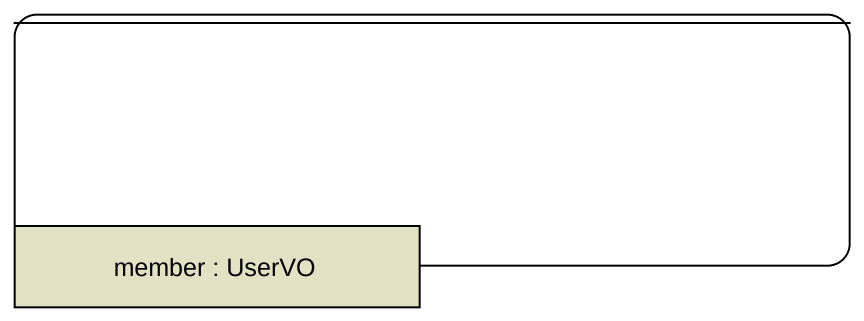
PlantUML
@startuml
hide empty description
state " " as state1 {
  state "member : UserVO" as member <<object>> #E1E1C3
}
@enduml
